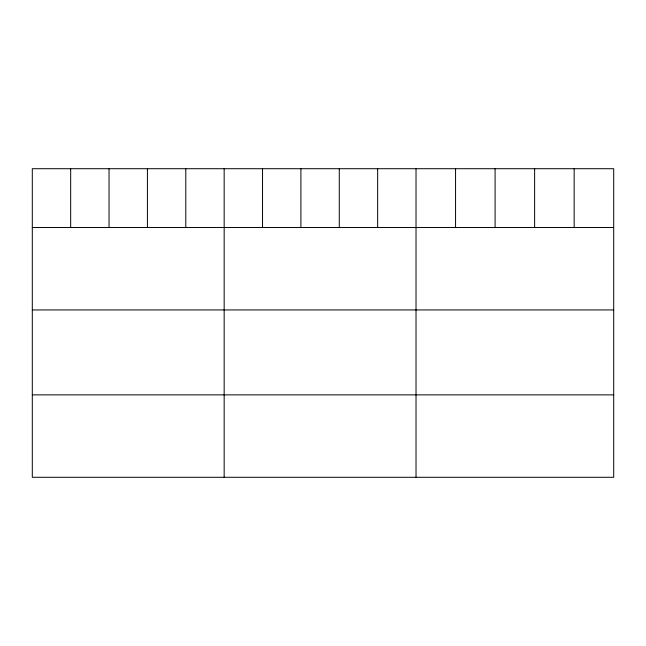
<?xml version="1.0" encoding="UTF-8"?>
<svg xmlns="http://www.w3.org/2000/svg" width="646" height="646" viewBox="0 0 646 646"><rect width="100%" height="100%" fill="white"/><g stroke="black" fill="none" stroke-linecap="round" stroke-linejoin="round"><path stroke-width="0.97" d="M613.7 227.521L613.7 477.289L32.3 477.289L32.3 168.711L613.7 168.711L613.7 227.521L32.3 227.521M32.3 309.943L613.7 309.943M32.3 394.868L613.7 394.868M574.165 168.711L574.165 227.521M534.63 168.711L534.63 227.521M495.094 168.711L495.094 227.521M455.559 168.711L455.559 227.521M416.024 168.711L416.024 477.289M377.652 168.711L377.652 227.521M339.279 168.711L339.279 227.521M300.907 168.711L300.907 227.521M262.534 168.711L262.534 227.521M224.162 168.711L224.162 477.289M185.79 168.711L185.79 227.521M147.417 168.711L147.417 227.521M109.045 168.711L109.045 227.521M70.672 168.711L70.672 227.521"/></g></svg>
